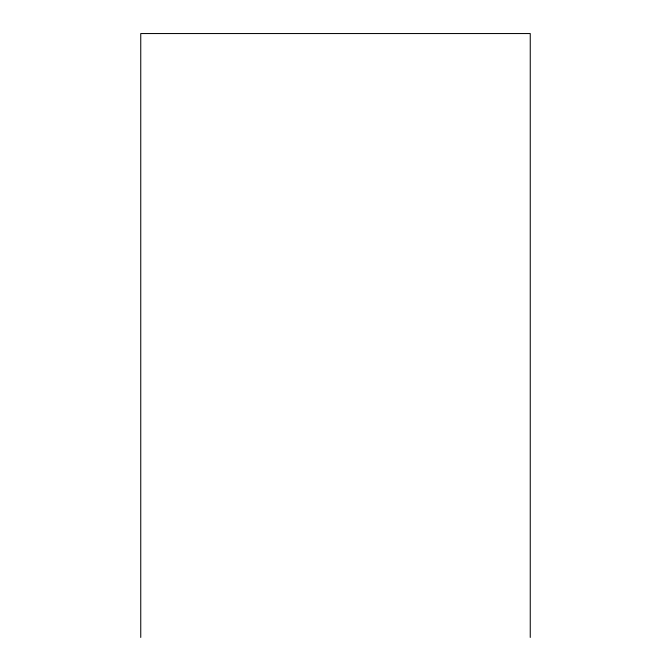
<?xml version="1.0" encoding="UTF-8"?>
<svg xmlns="http://www.w3.org/2000/svg" width="671" height="671" viewBox="0 0 671 671"><rect width="100%" height="100%" fill="white"/><g stroke="black" fill="none" stroke-linecap="round" stroke-linejoin="round"><path stroke-width="1.01" d="M530.249 637.45L530.249 33.55L140.751 33.55L140.751 637.45"/></g></svg>
